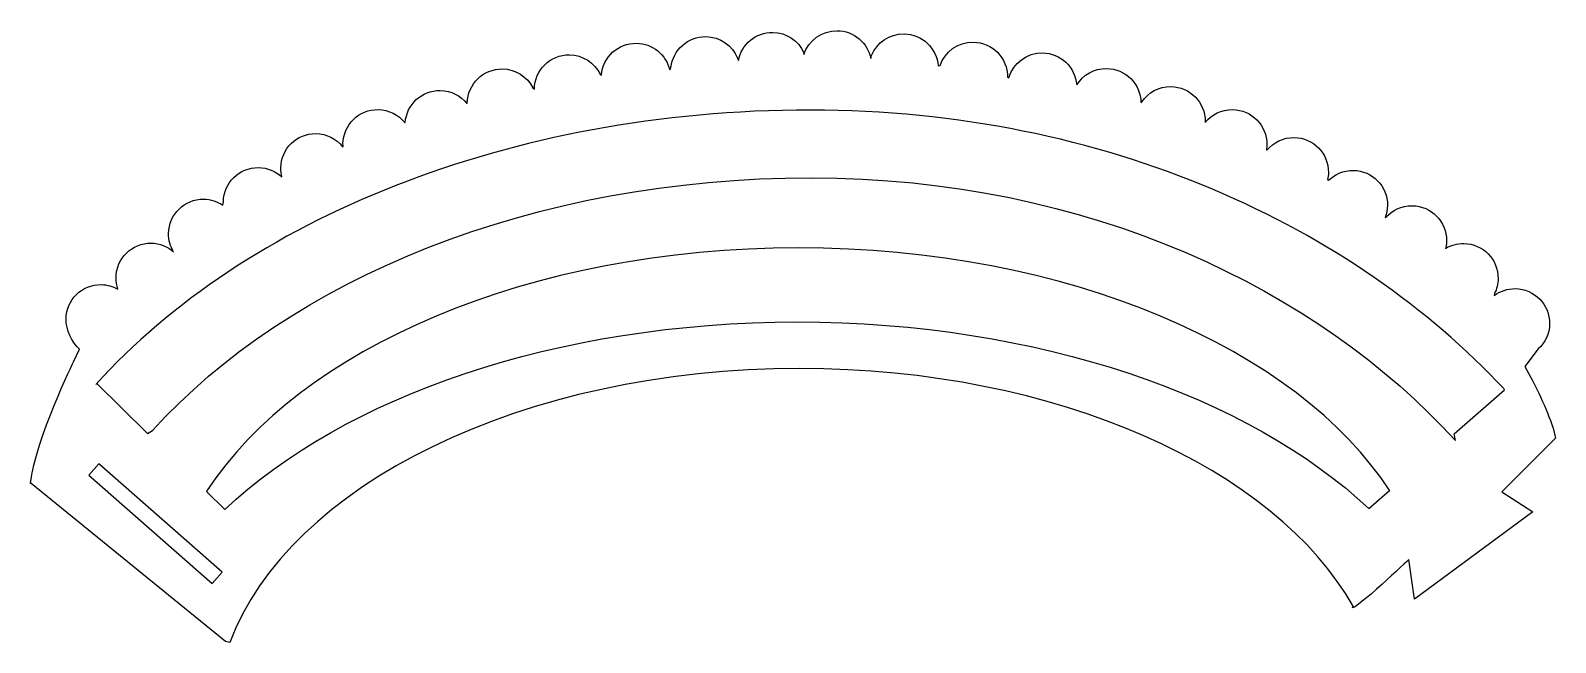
# Model space of a CAD drawing. Header units: centimetres. Extents: x -9.4 to 9.1, y -3.1 to 4.3.
import ezdxf

# ---------------------------------------------------------------- set-up
doc = ezdxf.new("R2010")
doc.units = ezdxf.units.CM
doc.header["$MEASUREMENT"] = 0
doc.layers.add('Camada 1', color=7, linetype='Continuous')

msp = doc.modelspace()

# ---------------------------------------------------------------- linework, layer by layer
at = {"layer": 'Camada 1'}
for points, knots in [([(8.93347, 0.45139), (9.01721, 0.52743), (9.07031, 0.63676), (9.07171, 0.75878), (9.07171, 0.75878), (9.07444, 0.99172), (8.88777, 1.18275), (8.65483, 1.18542), (8.65483, 1.18542), (8.55921, 1.18653), (8.47063, 1.15571), (8.39922, 1.1029), (8.39922, 1.1029), (8.39922, 1.1029), (8.4015, 1.12571), (8.4015, 1.12571), (8.4015, 1.12571), (8.42888, 1.18082), (8.4446, 1.24274), (8.44537, 1.30838), (8.44537, 1.30838), (8.44807, 1.54132), (8.26143, 1.73232), (8.02844, 1.73502), (8.02844, 1.73502), (7.94727, 1.73597), (7.87115, 1.71391), (7.8063, 1.67488), (7.8063, 1.67488), (7.8063, 1.67488), (7.81014, 1.69131), (7.81014, 1.69131), (7.81014, 1.69131), (7.81496, 1.71605), (7.8176, 1.74153), (7.81792, 1.76759), (7.81792, 1.76759), (7.82062, 2.00053), (7.63396, 2.19156), (7.40104, 2.19426), (7.40104, 2.19426), (7.27137, 2.19574), (7.15466, 2.13859), (7.07626, 2.04742), (7.07626, 2.04742), (7.07626, 2.04742), (7.07181, 2.0512), (7.07181, 2.0512), (7.07181, 2.0512), (7.08933, 2.09673), (7.09917, 2.14611), (7.09978, 2.19775), (7.09978, 2.19775), (7.10251, 2.43069), (6.91584, 2.62169), (6.6829, 2.62439), (6.6829, 2.62439), (6.5664, 2.62574), (6.46041, 2.57975), (6.38321, 2.50427), (6.38321, 2.50427), (6.38321, 2.50427), (6.37173, 2.51284), (6.37173, 2.51284), (6.37173, 2.51284), (6.37768, 2.54022), (6.38091, 2.56861), (6.38126, 2.59774), (6.38126, 2.59774), (6.38399, 2.83068), (6.1973, 3.02168), (5.96438, 3.02438), (5.96438, 3.02438), (5.83132, 3.02591), (5.71194, 2.9657), (5.63349, 2.87034), (5.63349, 2.87034), (5.63349, 2.87034), (5.62672, 2.87613), (5.62672, 2.87613), (5.62672, 2.87613), (5.62992, 2.89624), (5.63169, 2.91688), (5.63191, 2.93783), (5.63191, 2.93783), (5.63461, 3.17077), (5.448, 3.3618), (5.21501, 3.36447), (5.21501, 3.36447), (5.08063, 3.36606), (4.96016, 3.30454), (4.88182, 3.20749), (4.88182, 3.20749), (4.88182, 3.20749), (4.88185, 3.21768), (4.88185, 3.21768), (4.88185, 3.21768), (4.88458, 3.45062), (4.69796, 3.64165), (4.465, 3.64432), (4.465, 3.64432), (4.31839, 3.64601), (4.1884, 3.57272), (4.11152, 3.46012), (4.11152, 3.46012), (4.11152, 3.46012), (4.10104, 3.44984), (4.10104, 3.44984), (4.10104, 3.44984), (4.09723, 3.67725), (3.91308, 3.86169), (3.68416, 3.86436), (3.68416, 3.86436), (3.53062, 3.86613), (3.39529, 3.78565), (3.32009, 3.66386), (3.32009, 3.66386), (3.32009, 3.66386), (3.31863, 3.66484), (3.31863, 3.66484), (3.31863, 3.66484), (3.30225, 3.88053), (3.12334, 4.05163), (2.90297, 4.05417), (2.90297, 4.05417), (2.70996, 4.05639), (2.54576, 3.92865), (2.49355, 3.75231), (2.49355, 3.75231), (2.49355, 3.75231), (2.47767, 3.75781), (2.47767, 3.75781), (2.47767, 3.75781), (2.48037, 3.99072), (2.29373, 4.18175), (2.06077, 4.18445), (2.06077, 4.18445), (1.87382, 4.18662), (1.7138, 4.06676), (1.65662, 3.89891), (1.65662, 3.89891), (1.65662, 3.89891), (1.634, 3.89558), (1.634, 3.89558), (1.634, 3.89558), (1.61744, 4.11111), (1.43861, 4.28203), (1.21831, 4.2846), (1.21831, 4.2846), (1.04025, 4.28669), (0.88665, 4.17808), (0.823, 4.02274), (0.823, 4.02274), (0.823, 4.02274), (0.81427, 3.98419), (0.81427, 3.98419), (0.81427, 3.98419), (0.77651, 4.17601), (0.60853, 4.32177), (0.40525, 4.32413), (0.40525, 4.32413), (0.21676, 4.32633), (0.05576, 4.20454), (-0.00025, 4.0346), (-0.00025, 4.0346), (-0.00025, 4.0346), (0.00081, 4.056), (0.00081, 4.056), (0.00081, 4.056), (-0.06486, 4.20015), (-0.20948, 4.30114), (-0.37839, 4.30307), (-0.37839, 4.30307), (-0.58506, 4.30548), (-0.7587, 4.15882), (-0.79712, 3.96303), (-0.79712, 3.96303), (-0.79712, 3.96303), (-0.80686, 3.99012), (-0.80686, 3.99012), (-0.80686, 3.99012), (-0.86914, 4.14226), (-1.01779, 4.25021), (-1.19249, 4.25222), (-1.19249, 4.25222), (-1.41143, 4.25473), (-1.59333, 4.09006), (-1.61664, 3.87686), (-1.61664, 3.87686), (-1.61664, 3.87686), (-1.63151, 3.84736), (-1.63151, 3.84736), (-1.63151, 3.84736), (-1.67506, 4.03143), (-1.83939, 4.16933), (-2.03709, 4.17163), (-2.03709, 4.17163), (-2.26037, 4.1742), (-2.4451, 4.00285), (-2.46243, 3.78349), (-2.46243, 3.78349), (-2.46243, 3.78349), (-2.47899, 3.79574), (-2.47899, 3.79574), (-2.47899, 3.79574), (-2.54715, 3.93324), (-2.68822, 4.02852), (-2.85224, 4.03043), (-2.85224, 4.03043), (-3.08518, 4.03313), (-3.27618, 3.84647), (-3.27888, 3.61353), (-3.27888, 3.61353), (-3.27888, 3.61353), (-3.29579, 3.62694), (-3.29579, 3.62694), (-3.29579, 3.62694), (-3.36442, 3.76309), (-3.50473, 3.85721), (-3.66774, 3.85906), (-3.66774, 3.85906), (-3.90071, 3.86176), (-4.09168, 3.6751), (-4.09438, 3.44216), (-4.09438, 3.44216), (-4.09438, 3.44216), (-4.09935, 3.43814), (-4.09935, 3.43814), (-4.09935, 3.43814), (-4.1756, 3.53347), (-4.29242, 3.59512), (-4.42402, 3.59663), (-4.42402, 3.59663), (-4.64828, 3.59922), (-4.83365, 3.42637), (-4.84958, 3.20571), (-4.84958, 3.20571), (-4.84958, 3.20571), (-4.85559, 3.20624), (-4.85559, 3.20624), (-4.85559, 3.20624), (-4.93184, 3.30133), (-5.04855, 3.36282), (-5.17997, 3.36438), (-5.17997, 3.36438), (-5.41291, 3.36705), (-5.60391, 3.18042), (-5.60661, 2.94748), (-5.60661, 2.94748), (-5.60674, 2.93597), (-5.60642, 2.92457), (-5.60563, 2.9133), (-5.60563, 2.9133), (-5.60563, 2.9133), (-5.61153, 2.91288), (-5.61153, 2.91288), (-5.61153, 2.91288), (-5.68778, 3.00847), (-5.80476, 3.07033), (-5.93662, 3.07184), (-5.93662, 3.07184), (-6.16956, 3.07454), (-6.36054, 2.88788), (-6.36326, 2.65496), (-6.36326, 2.65496), (-6.36371, 2.61765), (-6.35926, 2.58143), (-6.35059, 2.54685), (-6.35059, 2.54685), (-6.35059, 2.54685), (-6.35207, 2.54524), (-6.35207, 2.54524), (-6.35207, 2.54524), (-6.42621, 2.61419), (-6.52519, 2.65684), (-6.63441, 2.65808), (-6.63441, 2.65808), (-6.86735, 2.66078), (-7.05838, 2.47412), (-7.06105, 2.24118), (-7.06105, 2.24118), (-7.06105, 2.24118), (-7.06674, 2.19935), (-7.06674, 2.19935), (-7.06674, 2.19935), (-7.13352, 2.2456), (-7.21438, 2.27309), (-7.30172, 2.27409), (-7.30172, 2.27409), (-7.53469, 2.27679), (-7.72569, 2.09015), (-7.72839, 1.85721), (-7.72839, 1.85721), (-7.72932, 1.77582), (-7.70714, 1.69957), (-7.66796, 1.63467), (-7.66796, 1.63467), (-7.66796, 1.63467), (-7.66775, 1.63475), (-7.66775, 1.63475), (-7.66775, 1.63475), (-7.74072, 1.6987), (-7.83603, 1.73791), (-7.94067, 1.73913), (-7.94067, 1.73913), (-8.17364, 1.74183), (-8.36461, 1.55517), (-8.36731, 1.32225), (-8.36731, 1.32225), (-8.36789, 1.27251), (-8.35985, 1.2247), (-8.34456, 1.1802), (-8.34456, 1.1802), (-8.34456, 1.1802), (-8.34649, 1.17946), (-8.34649, 1.17946), (-8.34649, 1.17946), (-8.40639, 1.21338), (-8.47545, 1.23312), (-8.54913, 1.23396), (-8.54913, 1.23396), (-8.78207, 1.23666), (-8.9731, 1.05), (-8.9758, 0.81706), (-8.9758, 0.81706), (-8.97733, 0.68548), (-8.90426, 0.52819), (-8.8107, 0.44974), (-8.8107, 0.44974), (-8.8107, 0.44974), (-8.87962, 0.30446), (-8.87962, 0.30446), (-8.87962, 0.30446), (-8.87962, 0.30446), (-9.34201, -0.63793), (-9.40815, -1.18353), (-9.40815, -1.18353), (-9.40815, -1.18353), (-9.40013, -1.18467), (-9.40013, -1.18467), (-9.40013, -1.18467), (-9.40013, -1.18467), (-7.03761, -3.1084), (-7.03761, -3.1084), (-7.03761, -3.1084), (-7.03761, -3.1084), (-6.985, -3.1199), (-6.985, -3.1199), (-6.985, -3.1199), (-6.27189, -1.21225), (-3.43651, 0.21277), (-0.04736, 0.21277), (-0.04736, 0.21277), (3.07959, 0.21277), (5.73516, -1.00029), (6.6874, -2.68616), (6.6874, -2.68616), (6.6874, -2.68616), (6.67092, -2.69561), (6.67092, -2.69561), (6.67092, -2.69561), (6.70532, -2.73003), (7.35791, -2.11186), (7.35791, -2.11186), (7.35791, -2.11186), (7.35791, -2.11186), (7.42662, -2.59261), (7.42662, -2.59261), (7.42662, -2.59261), (7.42662, -2.59261), (8.86894, -1.52816), (8.86894, -1.52816), (8.86894, -1.52816), (8.86894, -1.52816), (8.49109, -1.28773), (8.49109, -1.28773), (8.49109, -1.28773), (8.49109, -1.28773), (9.14358, -0.63524), (9.14358, -0.63524), (9.14358, -0.63524), (9.14358, -0.63524), (9.11373, -0.51231), (9.11373, -0.51231), (9.11373, -0.51231), (9.03335, -0.27149), (8.90235, 0.00963), (8.77091, 0.23802), (8.77091, 0.23802), (8.77091, 0.23802), (8.93347, 0.45139), (8.93347, 0.45139)], [0, 0, 0, 0, 0.01010101, 0.01010101, 0.01010101, 0.01010101, 0.02020202, 0.02020202, 0.02020202, 0.02020202, 0.03030303, 0.03030303, 0.03030303, 0.03030303, 0.04040404, 0.04040404, 0.04040404, 0.04040404, 0.05050505, 0.05050505, 0.05050505, 0.05050505, 0.06060606, 0.06060606, 0.06060606, 0.06060606, 0.07070707, 0.07070707, 0.07070707, 0.07070707, 0.08080808, 0.08080808, 0.08080808, 0.08080808, 0.09090909, 0.09090909, 0.09090909, 0.09090909, 0.1010101, 0.1010101, 0.1010101, 0.1010101, 0.11111111, 0.11111111, 0.11111111, 0.11111111, 0.12121212, 0.12121212, 0.12121212, 0.12121212, 0.13131313, 0.13131313, 0.13131313, 0.13131313, 0.14141414, 0.14141414, 0.14141414, 0.14141414, 0.15151515, 0.15151515, 0.15151515, 0.15151515, 0.16161616, 0.16161616, 0.16161616, 0.16161616, 0.17171717, 0.17171717, 0.17171717, 0.17171717, 0.18181818, 0.18181818, 0.18181818, 0.18181818, 0.19191919, 0.19191919, 0.19191919, 0.19191919, 0.2020202, 0.2020202, 0.2020202, 0.2020202, 0.21212121, 0.21212121, 0.21212121, 0.21212121, 0.22222222, 0.22222222, 0.22222222, 0.22222222, 0.23232323, 0.23232323, 0.23232323, 0.23232323, 0.24242424, 0.24242424, 0.24242424, 0.24242424, 0.25252525, 0.25252525, 0.25252525, 0.25252525, 0.26262626, 0.26262626, 0.26262626, 0.26262626, 0.27272727, 0.27272727, 0.27272727, 0.27272727, 0.28282828, 0.28282828, 0.28282828, 0.28282828, 0.29292929, 0.29292929, 0.29292929, 0.29292929, 0.3030303, 0.3030303, 0.3030303, 0.3030303, 0.31313131, 0.31313131, 0.31313131, 0.31313131, 0.32323232, 0.32323232, 0.32323232, 0.32323232, 0.33333333, 0.33333333, 0.33333333, 0.33333333, 0.34343434, 0.34343434, 0.34343434, 0.34343434, 0.35353535, 0.35353535, 0.35353535, 0.35353535, 0.36363636, 0.36363636, 0.36363636, 0.36363636, 0.37373737, 0.37373737, 0.37373737, 0.37373737, 0.38383838, 0.38383838, 0.38383838, 0.38383838, 0.39393939, 0.39393939, 0.39393939, 0.39393939, 0.4040404, 0.4040404, 0.4040404, 0.4040404, 0.41414141, 0.41414141, 0.41414141, 0.41414141, 0.42424242, 0.42424242, 0.42424242, 0.42424242, 0.43434343, 0.43434343, 0.43434343, 0.43434343, 0.44444444, 0.44444444, 0.44444444, 0.44444444, 0.45454545, 0.45454545, 0.45454545, 0.45454545, 0.46464646, 0.46464646, 0.46464646, 0.46464646, 0.47474747, 0.47474747, 0.47474747, 0.47474747, 0.48484848, 0.48484848, 0.48484848, 0.48484848, 0.49494949, 0.49494949, 0.49494949, 0.49494949, 0.50505051, 0.50505051, 0.50505051, 0.50505051, 0.51515152, 0.51515152, 0.51515152, 0.51515152, 0.52525253, 0.52525253, 0.52525253, 0.52525253, 0.53535354, 0.53535354, 0.53535354, 0.53535354, 0.54545455, 0.54545455, 0.54545455, 0.54545455, 0.55555556, 0.55555556, 0.55555556, 0.55555556, 0.56565657, 0.56565657, 0.56565657, 0.56565657, 0.57575758, 0.57575758, 0.57575758, 0.57575758, 0.58585859, 0.58585859, 0.58585859, 0.58585859, 0.5959596, 0.5959596, 0.5959596, 0.5959596, 0.60606061, 0.60606061, 0.60606061, 0.60606061, 0.61616162, 0.61616162, 0.61616162, 0.61616162, 0.62626263, 0.62626263, 0.62626263, 0.62626263, 0.63636364, 0.63636364, 0.63636364, 0.63636364, 0.64646465, 0.64646465, 0.64646465, 0.64646465, 0.65656566, 0.65656566, 0.65656566, 0.65656566, 0.66666667, 0.66666667, 0.66666667, 0.66666667, 0.67676768, 0.67676768, 0.67676768, 0.67676768, 0.68686869, 0.68686869, 0.68686869, 0.68686869, 0.6969697, 0.6969697, 0.6969697, 0.6969697, 0.70707071, 0.70707071, 0.70707071, 0.70707071, 0.71717172, 0.71717172, 0.71717172, 0.71717172, 0.72727273, 0.72727273, 0.72727273, 0.72727273, 0.73737374, 0.73737374, 0.73737374, 0.73737374, 0.74747475, 0.74747475, 0.74747475, 0.74747475, 0.75757576, 0.75757576, 0.75757576, 0.75757576, 0.76767677, 0.76767677, 0.76767677, 0.76767677, 0.77777778, 0.77777778, 0.77777778, 0.77777778, 0.78787879, 0.78787879, 0.78787879, 0.78787879, 0.7979798, 0.7979798, 0.7979798, 0.7979798, 0.80808081, 0.80808081, 0.80808081, 0.80808081, 0.81818182, 0.81818182, 0.81818182, 0.81818182, 0.82828283, 0.82828283, 0.82828283, 0.82828283, 0.83838384, 0.83838384, 0.83838384, 0.83838384, 0.84848485, 0.84848485, 0.84848485, 0.84848485, 0.85858586, 0.85858586, 0.85858586, 0.85858586, 0.86868687, 0.86868687, 0.86868687, 0.86868687, 0.87878788, 0.87878788, 0.87878788, 0.87878788, 0.88888889, 0.88888889, 0.88888889, 0.88888889, 0.8989899, 0.8989899, 0.8989899, 0.8989899, 0.90909091, 0.90909091, 0.90909091, 0.90909091, 0.91919192, 0.91919192, 0.91919192, 0.91919192, 0.92929293, 0.92929293, 0.92929293, 0.92929293, 0.93939394, 0.93939394, 0.93939394, 0.93939394, 0.94949495, 0.94949495, 0.94949495, 0.94949495, 0.95959596, 0.95959596, 0.95959596, 0.95959596, 0.96969697, 0.96969697, 0.96969697, 0.96969697, 0.97979798, 0.97979798, 0.97979798, 0.97979798, 1, 1, 1, 1]), ([(-8.61216, 0.01975), (-6.8063, 2.0241), (-3.58799, 3.35829), (0.08152, 3.35829), (0.08152, 3.35829), (3.6897, 3.35829), (6.69608, 1.92131), (8.5135, -0.03142), (8.5135, -0.03142), (8.5135, -0.03142), (8.52482, -0.04412), (8.52482, -0.04412), (8.52482, -0.04412), (8.52482, -0.04412), (7.91149, -0.58048), (7.91149, -0.58048), (7.91149, -0.58048), (7.91149, -0.58048), (7.92617, -0.6639), (7.92617, -0.6639), (7.92617, -0.6639), (6.2589, 1.17333), (3.4581, 2.53417), (0.08737, 2.53417), (0.08737, 2.53417), (-3.2943, 2.53417), (-6.26012, 1.30465), (-7.92432, -0.54246), (-7.92432, -0.54246), (-7.92432, -0.54246), (-7.98475, -0.57638), (-7.98475, -0.57638), (-7.98475, -0.57638), (-7.98475, -0.57638), (-8.60155, 0.03073), (-8.60155, 0.03073), (-8.60155, 0.03073), (-8.60155, 0.03073), (-8.61216, 0.01975), (-8.61216, 0.01975)], [0, 0, 0, 0, 0.09090909, 0.09090909, 0.09090909, 0.09090909, 0.18181818, 0.18181818, 0.18181818, 0.18181818, 0.27272727, 0.27272727, 0.27272727, 0.27272727, 0.36363636, 0.36363636, 0.36363636, 0.36363636, 0.45454545, 0.45454545, 0.45454545, 0.45454545, 0.54545455, 0.54545455, 0.54545455, 0.54545455, 0.63636364, 0.63636364, 0.63636364, 0.63636364, 0.72727273, 0.72727273, 0.72727273, 0.72727273, 0.81818182, 0.81818182, 0.81818182, 0.81818182, 1, 1, 1, 1]), ([(-7.26154, -1.27512), (-6.14013, 0.45475), (-3.3415, 1.68049), (-0.06654, 1.68049), (-0.06654, 1.68049), (3.20823, 1.68049), (6.00676, 0.45489), (7.12833, -1.27475), (7.12833, -1.27475), (7.12833, -1.27475), (7.12375, -1.26943), (7.12375, -1.26943), (7.12375, -1.26943), (7.12375, -1.26943), (6.87184, -1.48975), (6.87184, -1.48975), (6.87184, -1.48975), (5.42245, -0.12659), (2.85142, 0.77982), (-0.07879, 0.77982), (-0.07879, 0.77982), (-3.0185, 0.77982), (-5.59673, -0.13244), (-7.04344, -1.50293), (-7.04344, -1.50293), (-7.04344, -1.50293), (-7.26807, -1.28182), (-7.26807, -1.28182), (-7.26807, -1.28182), (-7.26807, -1.28182), (-7.26154, -1.27512), (-7.26154, -1.27512)], [0, 0, 0, 0, 0.11111111, 0.11111111, 0.11111111, 0.11111111, 0.22222222, 0.22222222, 0.22222222, 0.22222222, 0.33333333, 0.33333333, 0.33333333, 0.33333333, 0.44444444, 0.44444444, 0.44444444, 0.44444444, 0.55555556, 0.55555556, 0.55555556, 0.55555556, 0.66666667, 0.66666667, 0.66666667, 0.66666667, 0.77777778, 0.77777778, 0.77777778, 0.77777778, 1, 1, 1, 1]), ([(-8.69818, -1.08377), (-8.69818, -1.08377), (-8.57602, -0.94484), (-8.57602, -0.94484), (-8.57602, -0.94484), (-8.57602, -0.94484), (-7.07657, -2.26358), (-7.07657, -2.26358), (-7.07657, -2.26358), (-7.07657, -2.26358), (-7.19873, -2.40251), (-7.19873, -2.40251), (-7.19873, -2.40251), (-7.19873, -2.40251), (-8.69818, -1.08377), (-8.69818, -1.08377)], [0, 0, 0, 0, 0.2, 0.2, 0.2, 0.2, 0.4, 0.4, 0.4, 0.4, 0.6, 0.6, 0.6, 0.6, 1, 1, 1, 1])]:
    msp.add_open_spline(points, degree=3, knots=knots, dxfattribs=at)

doc.saveas('drawing.dxf')
